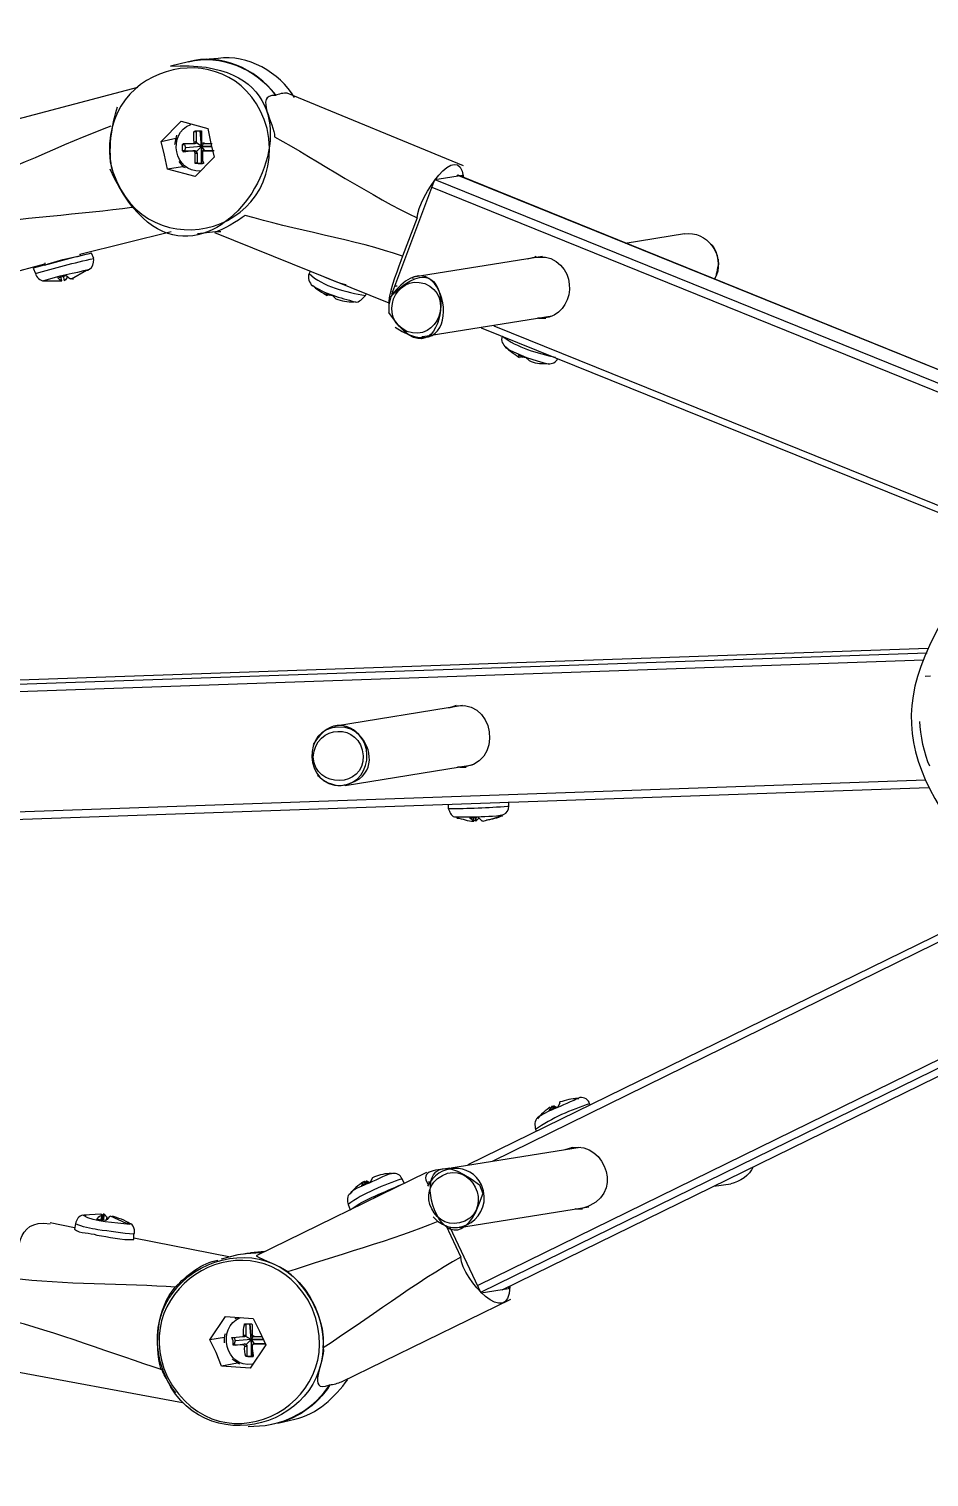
# Model space of a CAD drawing. Header units: millimetres. Extents: x 980 to 1117, y 626 to 781.
# Drawn here: x 1019.87 to 1024.66, y 763.85 to 771.55 of the extents above; entities that cross this region are included whole.
import ezdxf

# ---------------------------------------------------------------- set-up
doc = ezdxf.new("R2010")
doc.units = ezdxf.units.MM
doc.layers.add('Layer 1', color=7, linetype='Continuous')

# ---------------------------------------------------------------- blocks, each defined once
blk = doc.blocks.new('Antena TDT')
at = {"layer": 'Layer 1'}
for points in [[(2068.213, 944.895), (2068.735, 942.287), (2065.083, 941.519), (2064.513, 944.12), (2064.208, 946.509), (2067.558, 947.24), (2068.213, 944.895)], [(2066.463, 944.545), (2066.463, 944.545), (2066.463, 944.545), (2066.463, 944.545), (2066.485, 944.541), (2066.492, 944.548), (2066.488, 944.57)], [(2063.613, 941.37), (2063.613, 941.37), (2063.613, 941.37), (2063.613, 941.37), (2063.613, 941.37), (2063.638, 941.37), (2063.638, 941.37)], [(2069.888, 929.395), (2069.015, 929.358), (2068.952, 930.778), (2069.838, 930.77), (2070.704, 930.803), (2070.726, 929.459), (2069.888, 929.395)], [(2074.813, 921.82), (2074.813, 921.82), (2074.813, 921.82), (2074.813, 921.82), (2074.813, 921.82), (2074.838, 921.82), (2074.838, 921.82)], [(2065.738, 915.47), (2064.754, 917.659), (2067.785, 919.35), (2069.063, 917.27), (2070.279, 914.943), (2066.986, 913.11), (2065.738, 915.47)], [(2069.388, 916.595), (2069.74, 914.261), (2066.459, 913.373), (2065.638, 915.62), (2064.801, 917.958), (2068.132, 919.419), (2069.213, 917.145)], [(2067.713, 916.72), (2067.713, 916.72), (2067.713, 916.72), (2067.713, 916.72), (2067.735, 916.723), (2067.742, 916.717), (2067.738, 916.695)], [(2067.263, 916.395), (2067.263, 916.395), (2067.263, 916.395), (2067.263, 916.395), (2067.263, 916.395), (2067.288, 916.395), (2067.288, 916.395)], [(2067.588, 916.22), (2067.588, 916.22), (2067.588, 916.22), (2067.588, 916.22), (2067.61, 916.223), (2067.617, 916.217), (2067.613, 916.195)]]:
    blk.add_open_spline(points, degree=3, knots=[0, 0, 0, 0, 1, 1, 1, 2, 2, 2, 2], dxfattribs=at)
for points in [[(2065.938, 946.37), (2070.995, 946.666), (2066.622, 939.188), (2064.513, 943.945)], [(2068.413, 945.695), (2067.942, 946.301), (2067.127, 946.682), (2066.363, 946.47)], [(2066.363, 946.47), (2067.109, 946.673), (2067.978, 946.292), (2068.413, 945.67)], [(2067.063, 946.545), (2067.063, 946.545), (2066.638, 946.52), (2066.638, 946.52)], [(2068.863, 945.62), (2068.514, 946.208), (2067.752, 946.649), (2067.063, 946.545)], [(2066.363, 946.47), (2066.363, 946.47), (2065.938, 946.37), (2065.938, 946.37)], [(2065.163, 945.87), (2065.163, 945.87), (2060.813, 944.745), (2060.813, 944.745)], [(2068.413, 945.67), (2067.897, 945.699), (2068.397, 944.988), (2068.388, 944.695)], [(2068.688, 945.72), (2068.61, 945.732), (2068.485, 945.701), (2068.413, 945.67)], [(2072.838, 943.995), (2072.838, 943.995), (2068.688, 945.72), (2068.688, 945.72)], [(2064.563, 943.92), (2064.453, 944.36), (2064.546, 944.995), (2064.688, 945.42)], [(2060.938, 943.545), (2062.044, 943.876), (2063.457, 944.575), (2064.538, 944.97)], [(2065.713, 944.595), (2065.713, 944.595), (2066.188, 945.07), (2066.188, 945.07)], [(2066.638, 943.895), (2066.027, 943.85), (2065.844, 944.786), (2066.413, 944.995)], [(2066.188, 945.07), (2066.188, 945.07), (2066.813, 944.895), (2066.813, 944.895)], [(2066.488, 944.82), (2066.488, 944.82), (2066.513, 944.845), (2066.513, 944.845)], [(2066.488, 944.57), (2066.488, 944.651), (2066.488, 944.738), (2066.488, 944.82)], [(2066.538, 944.82), (2066.538, 944.82), (2066.488, 944.82), (2066.488, 944.82)], [(2066.513, 944.845), (2066.513, 944.845), (2066.663, 944.845), (2066.663, 944.845)], [(2066.538, 944.82), (2066.538, 944.82), (2066.538, 944.595), (2066.538, 944.595)], [(2066.663, 944.47), (2066.663, 944.47), (2066.638, 944.845), (2066.638, 944.845)], [(2066.638, 944.845), (2066.638, 944.845), (2066.663, 944.47), (2066.663, 944.47)], [(2066.663, 944.845), (2066.663, 944.845), (2066.663, 944.82), (2066.663, 944.82)], [(2066.663, 944.82), (2066.663, 944.746), (2066.663, 944.668), (2066.663, 944.595)], [(2066.813, 944.895), (2066.813, 944.895), (2066.888, 944.545), (2066.888, 944.545)], [(2065.713, 944.595), (2065.713, 944.595), (2066.063, 944.67), (2066.063, 944.67)], [(2065.788, 944.27), (2065.788, 944.27), (2065.713, 944.595), (2065.713, 944.595)], [(2066.038, 944.52), (2066.032, 944.526), (2066.085, 944.732), (2066.088, 944.745)], [(2066.063, 944.67), (2066.063, 944.67), (2066.063, 944.67), (2066.063, 944.67)], [(2066.063, 944.645), (2066.063, 944.645), (2066.063, 944.67), (2066.063, 944.67)], [(2066.213, 944.52), (2066.213, 944.52), (2066.238, 944.545), (2066.238, 944.545)], [(2066.213, 944.445), (2066.213, 944.445), (2066.213, 944.52), (2066.213, 944.52)], [(2066.213, 944.52), (2066.213, 944.52), (2066.263, 944.52), (2066.263, 944.52)], [(2066.238, 944.545), (2066.238, 944.545), (2066.463, 944.545), (2066.463, 944.545)], [(2066.263, 944.52), (2066.263, 944.52), (2066.288, 944.445), (2066.288, 944.445)], [(2066.663, 944.47), (2066.663, 944.47), (2066.288, 944.445), (2066.288, 944.445)], [(2066.663, 944.47), (2066.663, 944.47), (2066.288, 944.445), (2066.288, 944.445)], [(2066.463, 944.545), (2066.463, 944.545), (2066.513, 944.545), (2066.513, 944.545)], [(2066.538, 944.595), (2066.538, 944.595), (2066.488, 944.57), (2066.488, 944.57)], [(2066.538, 944.57), (2066.542, 944.548), (2066.535, 944.541), (2066.513, 944.545)], [(2066.538, 944.595), (2066.538, 944.595), (2066.538, 944.57), (2066.538, 944.57)], [(2066.663, 944.47), (2066.663, 944.47), (2066.538, 944.57), (2066.538, 944.57)], [(2066.663, 944.47), (2066.663, 944.47), (2066.538, 944.345), (2066.538, 944.345)], [(2066.663, 944.595), (2066.665, 944.571), (2066.689, 944.546), (2066.713, 944.545)], [(2066.663, 944.47), (2066.663, 944.47), (2066.738, 944.57), (2066.738, 944.57)], [(2066.913, 944.47), (2066.913, 944.47), (2066.663, 944.47), (2066.663, 944.47)], [(2066.663, 944.47), (2066.663, 944.47), (2066.738, 944.37), (2066.738, 944.37)], [(2066.663, 944.47), (2066.663, 944.47), (2066.913, 944.47), (2066.913, 944.47)], [(2066.663, 944.07), (2066.663, 944.07), (2066.663, 944.47), (2066.663, 944.47)], [(2066.663, 944.47), (2066.663, 944.47), (2066.663, 944.07), (2066.663, 944.07)], [(2066.713, 944.545), (2066.713, 944.545), (2066.913, 944.545), (2066.913, 944.545)], [(2066.888, 944.545), (2066.888, 944.545), (2066.963, 944.22), (2066.963, 944.22)], [(2068.388, 944.695), (2069.388, 944.132), (2070.7, 943.264), (2071.738, 942.77)], [(2071.738, 942.77), (2071.774, 943.274), (2072.714, 944.632), (2072.838, 943.72)], [(2065.863, 943.945), (2065.863, 943.945), (2065.788, 944.27), (2065.788, 944.27)], [(2066.288, 943.97), (2066.243, 943.974), (2066.164, 944.088), (2066.138, 944.12)], [(2066.213, 944.37), (2066.213, 944.37), (2066.213, 944.445), (2066.213, 944.445)], [(2066.238, 944.345), (2066.242, 944.367), (2066.235, 944.373), (2066.213, 944.37)], [(2066.263, 944.37), (2066.263, 944.37), (2066.213, 944.37), (2066.213, 944.37)], [(2066.463, 944.37), (2066.463, 944.37), (2066.238, 944.345), (2066.238, 944.345)], [(2066.288, 944.37), (2066.288, 944.37), (2066.238, 944.345), (2066.238, 944.345)], [(2066.288, 944.445), (2066.288, 944.445), (2066.263, 944.37), (2066.263, 944.37)], [(2066.263, 944.37), (2066.263, 944.37), (2066.288, 944.37), (2066.288, 944.37)], [(2066.288, 944.445), (2066.288, 944.445), (2066.288, 944.445), (2066.288, 944.445)], [(2066.288, 944.37), (2066.288, 944.37), (2066.513, 944.37), (2066.513, 944.37)], [(2066.513, 944.32), (2066.512, 944.344), (2066.487, 944.368), (2066.463, 944.37)], [(2066.513, 944.37), (2066.513, 944.37), (2066.463, 944.37), (2066.463, 944.37)], [(2066.538, 944.345), (2066.542, 944.367), (2066.535, 944.373), (2066.513, 944.37)], [(2066.513, 944.07), (2066.513, 944.151), (2066.513, 944.238), (2066.513, 944.32)], [(2066.513, 944.32), (2066.513, 944.32), (2066.563, 944.32), (2066.563, 944.32)], [(2066.963, 944.22), (2066.963, 944.22), (2066.513, 943.77), (2066.513, 943.77)], [(2066.538, 944.345), (2066.538, 944.345), (2066.563, 944.32), (2066.563, 944.32)], [(2066.563, 944.32), (2066.563, 944.32), (2066.563, 944.095), (2066.563, 944.095)], [(2066.688, 944.32), (2066.7, 944.249), (2066.66, 944.147), (2066.713, 944.095)], [(2066.713, 944.37), (2066.676, 944.38), (2066.691, 944.343), (2066.688, 944.32)], [(2066.763, 944.37), (2066.763, 944.37), (2066.713, 944.37), (2066.713, 944.37)], [(2066.963, 944.37), (2066.963, 944.37), (2066.713, 944.37), (2066.713, 944.37)], [(2066.713, 944.37), (2066.713, 944.37), (2066.763, 944.37), (2066.763, 944.37)], [(2066.763, 944.37), (2066.763, 944.37), (2066.938, 944.37), (2066.938, 944.37)], [(2066.213, 943.995), (2066.213, 943.995), (2065.863, 943.945), (2065.863, 943.945)], [(2066.513, 943.77), (2066.513, 943.77), (2065.863, 943.945), (2065.863, 943.945)], [(2066.213, 943.995), (2066.213, 943.995), (2066.213, 944.02), (2066.213, 944.02)], [(2066.238, 943.995), (2066.238, 943.995), (2066.213, 943.995), (2066.213, 943.995)], [(2066.563, 944.095), (2066.563, 944.095), (2066.513, 944.07), (2066.513, 944.07)], [(2066.538, 944.07), (2066.538, 944.07), (2066.513, 944.07), (2066.513, 944.07)], [(2066.688, 944.07), (2066.688, 944.07), (2066.538, 944.07), (2066.538, 944.07)], [(2066.588, 944.07), (2066.588, 944.07), (2066.538, 944.07), (2066.538, 944.07)], [(2066.563, 944.095), (2066.563, 944.095), (2066.588, 944.07), (2066.588, 944.07)], [(2066.588, 944.07), (2066.588, 944.07), (2066.663, 944.07), (2066.663, 944.07)], [(2066.663, 944.07), (2066.663, 944.07), (2066.663, 944.07), (2066.663, 944.07)], [(2066.663, 944.07), (2066.663, 944.07), (2066.688, 944.07), (2066.688, 944.07)], [(2066.713, 944.095), (2066.717, 944.073), (2066.71, 944.066), (2066.688, 944.07)], [(2066.688, 944.07), (2066.688, 944.07), (2066.688, 944.07), (2066.688, 944.07)], [(2071.138, 940.97), (2071.138, 940.97), (2072.163, 943.67), (2072.163, 943.67)], [(2072.088, 943.495), (2072.088, 943.495), (2086.663, 937.52), (2086.663, 937.52)], [(2072.163, 943.67), (2072.163, 943.67), (2072.813, 943.77), (2072.813, 943.77)], [(2072.163, 943.67), (2072.163, 943.67), (2086.763, 937.695), (2086.763, 937.695)], [(2086.863, 937.97), (2086.863, 937.97), (2072.688, 943.77), (2072.688, 943.77)], [(2086.863, 937.97), (2086.863, 937.97), (2072.713, 943.77), (2072.713, 943.77)], [(2072.813, 943.77), (2072.813, 943.77), (2072.788, 943.72), (2072.788, 943.72)], [(2065.013, 943.045), (2063.873, 942.881), (2062.297, 942.813), (2061.163, 942.595)], [(2067.688, 942.845), (2067.512, 942.719), (2067.16, 942.502), (2066.963, 942.445)], [(2071.388, 941.87), (2070.313, 942.251), (2068.776, 942.51), (2067.688, 942.845)], [(2071.738, 942.77), (2071.738, 942.77), (2071.388, 941.87), (2071.388, 941.87)], [(2063.788, 941.945), (2063.788, 941.945), (2065.938, 942.47), (2065.938, 942.47)], [(2066.563, 942.42), (2066.563, 942.42), (2066.988, 942.47), (2066.988, 942.47)], [(2066.963, 942.445), (2066.963, 942.445), (2071.063, 940.77), (2071.063, 940.77)], [(2066.988, 942.47), (2066.988, 942.47), (2067.113, 942.47), (2067.113, 942.47)], [(2071.113, 940.92), (2072.895, 942.729), (2072.464, 938.365), (2071.063, 940.545)], [(2071.213, 940.195), (2073.037, 938.992), (2072.415, 942.67), (2071.113, 940.92)], [(2078.038, 942.37), (2078.563, 942.438), (2078.974, 941.881), (2078.788, 941.395)], [(2078.038, 942.37), (2078.038, 942.37), (2076.638, 942.145), (2076.638, 942.145)], [(2078.838, 941.67), (2078.823, 941.809), (2078.783, 942.03), (2078.663, 942.12)], [(2064.063, 941.97), (2063.614, 941.865), (2063.134, 941.741), (2062.688, 941.62)], [(2062.738, 941.495), (2063.181, 941.631), (2063.664, 941.745), (2064.113, 941.845)], [(2062.963, 941.695), (2063.231, 941.791), (2063.536, 941.86), (2063.813, 941.92)], [(2062.963, 941.745), (2062.963, 941.745), (2062.963, 941.695), (2062.963, 941.695)], [(2063.263, 941.77), (2063.263, 941.77), (2063.263, 941.795), (2063.263, 941.795)], [(2063.263, 941.77), (2063.263, 941.77), (2063.263, 941.795), (2063.263, 941.795)], [(2063.263, 941.77), (2063.263, 941.77), (2063.263, 941.795), (2063.263, 941.795)], [(2063.288, 941.795), (2063.288, 941.795), (2063.288, 941.795), (2063.288, 941.795)], [(2063.313, 941.795), (2063.313, 941.795), (2063.313, 941.795), (2063.313, 941.795)], [(2063.313, 941.795), (2063.313, 941.795), (2063.313, 941.795), (2063.313, 941.795)], [(2063.513, 941.845), (2063.513, 941.845), (2063.513, 941.845), (2063.513, 941.845)], [(2063.513, 941.845), (2063.513, 941.845), (2063.513, 941.845), (2063.513, 941.845)], [(2063.813, 941.92), (2063.813, 941.92), (2063.788, 941.945), (2063.788, 941.945)], [(2064.013, 941.595), (2064.092, 941.619), (2064.109, 941.747), (2064.113, 941.82)], [(2064.113, 941.845), (2064.113, 941.845), (2064.063, 941.97), (2064.063, 941.97)], [(2071.388, 941.87), (2071.296, 941.602), (2071.092, 941.096), (2071.063, 940.82)], [(2074.688, 941.845), (2074.688, 941.845), (2071.638, 941.37), (2071.638, 941.37)], [(2074.338, 941.795), (2074.499, 941.836), (2074.73, 941.86), (2074.888, 941.795)], [(2074.538, 941.845), (2074.508, 941.82), (2074.401, 941.802), (2074.363, 941.795)], [(2074.888, 941.795), (2075.614, 941.474), (2075.375, 940.309), (2074.563, 940.395)], [(2078.838, 941.67), (2078.838, 941.67), (2078.838, 941.77), (2078.838, 941.77)], [(2062.088, 941.495), (2062.088, 941.495), (2062.963, 941.72), (2062.963, 941.72)], [(2062.688, 941.62), (2062.688, 941.62), (2062.738, 941.495), (2062.738, 941.495)], [(2062.738, 941.495), (2062.744, 941.41), (2062.859, 941.327), (2062.938, 941.32)], [(2062.913, 941.32), (2063.265, 941.446), (2063.657, 941.495), (2064.013, 941.595)], [(2063.263, 941.395), (2063.263, 941.395), (2063.463, 941.445), (2063.463, 941.445)], [(2063.363, 941.32), (2063.322, 941.335), (2063.296, 941.348), (2063.263, 941.395)], [(2063.363, 941.32), (2063.363, 941.32), (2063.338, 941.42), (2063.338, 941.42)], [(2063.363, 941.32), (2063.363, 941.32), (2063.338, 941.42), (2063.338, 941.42)], [(2063.388, 941.445), (2063.388, 941.445), (2063.413, 941.32), (2063.413, 941.32)], [(2063.388, 941.445), (2063.388, 941.445), (2063.413, 941.32), (2063.413, 941.32)], [(2063.488, 941.42), (2063.473, 941.378), (2063.46, 941.352), (2063.413, 941.32)], [(2063.463, 941.445), (2063.5, 941.411), (2063.531, 941.376), (2063.563, 941.37)], [(2063.588, 941.37), (2063.588, 941.37), (2063.938, 941.57), (2063.938, 941.57)], [(2063.938, 941.57), (2063.951, 941.57), (2063.976, 941.57), (2063.988, 941.57)], [(2064.013, 941.595), (2064.013, 941.595), (2064.013, 941.595), (2064.013, 941.595)], [(2069.188, 941.47), (2069.141, 941.354), (2069.195, 941.261), (2069.263, 941.17)], [(2069.213, 941.52), (2069.213, 941.52), (2069.188, 941.47), (2069.188, 941.47)], [(2069.188, 941.47), (2069.504, 941.161), (2070.071, 941.021), (2070.513, 940.945)], [(2070.063, 941.195), (2069.874, 941.243), (2069.639, 941.333), (2069.463, 941.42)], [(2071.488, 940.095), (2070.805, 940.401), (2071.197, 941.454), (2071.913, 941.22)], [(2078.788, 941.395), (2078.788, 941.395), (2078.738, 941.295), (2078.738, 941.295)], [(2078.788, 941.42), (2078.796, 941.456), (2078.848, 941.635), (2078.838, 941.67)], [(2078.788, 941.395), (2078.788, 941.395), (2078.788, 941.42), (2078.788, 941.42)], [(2078.813, 941.47), (2078.805, 941.518), (2078.84, 941.621), (2078.838, 941.67)], [(2062.938, 941.32), (2062.938, 941.32), (2062.963, 941.32), (2062.963, 941.32)], [(2062.938, 941.32), (2062.938, 941.32), (2063.363, 941.32), (2063.363, 941.32)], [(2062.988, 941.32), (2062.976, 941.32), (2062.951, 941.32), (2062.938, 941.32)], [(2063.363, 941.32), (2063.363, 941.32), (2063.363, 941.32), (2063.363, 941.32)], [(2063.363, 941.32), (2063.363, 941.32), (2063.363, 941.32), (2063.363, 941.32)], [(2063.413, 941.32), (2063.413, 941.32), (2063.413, 941.32), (2063.413, 941.32)], [(2063.588, 941.37), (2063.588, 941.37), (2063.563, 941.37), (2063.563, 941.37)], [(2069.263, 941.195), (2069.337, 941.103), (2069.52, 941.013), (2069.613, 940.945)], [(2069.263, 941.195), (2069.263, 941.195), (2069.263, 941.195), (2069.263, 941.195)], [(2069.263, 941.195), (2069.535, 940.984), (2069.934, 940.898), (2070.263, 940.795)], [(2071.138, 941.045), (2071.138, 941.045), (2071.163, 941.02), (2071.163, 941.02)], [(2071.213, 941.17), (2071.213, 941.17), (2071.263, 941.17), (2071.263, 941.17)], [(2071.913, 941.22), (2072.623, 940.934), (2072.213, 939.812), (2071.488, 940.095)], [(2071.638, 941.345), (2071.638, 941.345), (2071.613, 941.345), (2071.613, 941.345)], [(2069.563, 941.02), (2069.601, 940.985), (2069.688, 940.951), (2069.738, 940.945)], [(2069.613, 940.97), (2069.613, 940.97), (2069.563, 941.02), (2069.563, 941.02)], [(2069.613, 940.945), (2069.613, 940.945), (2069.638, 940.995), (2069.638, 940.995)], [(2069.638, 940.995), (2069.638, 940.995), (2069.613, 940.945), (2069.613, 940.945)], [(2069.663, 940.945), (2069.663, 940.945), (2069.613, 940.97), (2069.613, 940.97)], [(2069.613, 940.945), (2069.613, 940.945), (2069.613, 940.945), (2069.613, 940.945)], [(2069.663, 940.97), (2069.663, 940.97), (2069.663, 940.945), (2069.663, 940.945)], [(2069.663, 940.945), (2069.663, 940.945), (2069.663, 940.97), (2069.663, 940.97)], [(2069.663, 940.945), (2069.663, 940.945), (2069.663, 940.945), (2069.663, 940.945)], [(2069.738, 940.945), (2069.738, 940.945), (2069.813, 940.87), (2069.813, 940.87)], [(2069.813, 940.87), (2069.946, 940.82), (2070.095, 940.797), (2070.238, 940.795)], [(2069.813, 940.87), (2069.813, 940.87), (2069.813, 940.87), (2069.813, 940.87)], [(2070.263, 940.795), (2070.369, 940.774), (2070.446, 940.88), (2070.513, 940.945)], [(2070.263, 940.795), (2070.263, 940.795), (2070.263, 940.795), (2070.263, 940.795)], [(2070.263, 940.795), (2070.263, 940.795), (2070.288, 940.795), (2070.288, 940.795)], [(2070.513, 940.945), (2070.513, 940.945), (2070.538, 940.995), (2070.538, 940.995)], [(2071.088, 940.87), (2071.083, 940.852), (2071.058, 940.788), (2071.063, 940.77)], [(2071.113, 940.92), (2071.113, 940.92), (2071.063, 940.72), (2071.063, 940.72)], [(2071.063, 940.77), (2071.063, 940.715), (2071.063, 940.6), (2071.063, 940.545)], [(2071.138, 940.97), (2071.138, 940.97), (2071.138, 940.97), (2071.138, 940.97)], [(2071.863, 939.97), (2071.863, 939.97), (2074.913, 940.445), (2074.913, 940.445)], [(2074.588, 940.395), (2074.623, 940.395), (2074.73, 940.395), (2074.763, 940.395)], [(2073.238, 940.17), (2073.238, 940.17), (2084.988, 935.37), (2084.988, 935.37)], [(2073.538, 940.22), (2073.538, 940.22), (2085.088, 935.495), (2085.088, 935.495)], [(2071.838, 939.97), (2071.838, 939.97), (2071.863, 939.97), (2071.863, 939.97)], [(2073.738, 939.97), (2073.68, 939.861), (2073.759, 939.78), (2073.813, 939.695)], [(2073.738, 939.97), (2074.062, 939.707), (2074.577, 939.56), (2074.988, 939.47)], [(2073.813, 939.72), (2073.887, 939.634), (2074.045, 939.533), (2074.138, 939.47)], [(2073.813, 939.72), (2073.813, 939.72), (2073.813, 939.695), (2073.813, 939.695)], [(2073.813, 939.695), (2074.117, 939.53), (2074.475, 939.389), (2074.813, 939.32)], [(2074.113, 939.545), (2074.151, 939.51), (2074.238, 939.476), (2074.288, 939.47)], [(2074.138, 939.47), (2074.138, 939.47), (2074.113, 939.545), (2074.113, 939.545)], [(2074.163, 939.47), (2074.163, 939.47), (2074.188, 939.495), (2074.188, 939.495)], [(2074.213, 939.47), (2074.213, 939.47), (2074.163, 939.495), (2074.163, 939.495)], [(2074.188, 939.495), (2074.188, 939.495), (2074.163, 939.47), (2074.163, 939.47)], [(2074.163, 939.47), (2074.163, 939.47), (2074.163, 939.47), (2074.163, 939.47)], [(2074.213, 939.495), (2074.213, 939.495), (2074.213, 939.47), (2074.213, 939.47)], [(2074.213, 939.47), (2074.213, 939.47), (2074.213, 939.495), (2074.213, 939.495)], [(2074.213, 939.47), (2074.213, 939.47), (2074.213, 939.47), (2074.213, 939.47)], [(2074.288, 939.47), (2074.288, 939.47), (2074.363, 939.395), (2074.363, 939.395)], [(2074.363, 939.395), (2074.484, 939.328), (2074.627, 939.321), (2074.763, 939.32)], [(2074.363, 939.395), (2074.363, 939.395), (2074.363, 939.395), (2074.363, 939.395)], [(2074.813, 939.32), (2074.905, 939.307), (2075.009, 939.352), (2075.038, 939.445)], [(2074.813, 939.32), (2074.813, 939.32), (2074.813, 939.32), (2074.813, 939.32)], [(2074.813, 939.32), (2074.813, 939.32), (2074.838, 939.32), (2074.838, 939.32)], [(2085.013, 934.62), (2082.47, 931.224), (2082.941, 929.834), (2085.563, 926.745)], [(2083.738, 932.57), (2083.738, 932.57), (2031.438, 930.97), (2031.438, 930.97)], [(2083.738, 932.57), (2083.738, 932.57), (2031.438, 930.97), (2031.438, 930.97)], [(2030.788, 930.87), (2030.788, 930.87), (2083.713, 932.47), (2083.713, 932.47)], [(2083.638, 932.295), (2083.638, 932.295), (2030.838, 930.67), (2030.838, 930.67)], [(2083.663, 931.92), (2083.663, 931.92), (2083.788, 931.92), (2083.788, 931.92)], [(2069.888, 929.395), (2071.382, 929.618), (2070.031, 931.705), (2069.238, 930.37)], [(2072.438, 931.22), (2073.535, 931.602), (2073.804, 929.776), (2072.638, 929.82)], [(2072.763, 931.27), (2072.763, 931.27), (2069.763, 930.795), (2069.763, 930.795)], [(2072.613, 931.27), (2072.613, 931.27), (2072.463, 931.22), (2072.463, 931.22)], [(2069.238, 930.07), (2069.282, 930.855), (2070.358, 930.889), (2070.413, 930.095)], [(2083.763, 929.795), (2083.643, 930.046), (2083.536, 930.566), (2083.538, 930.845)], [(2069.763, 930.77), (2069.763, 930.77), (2069.738, 930.77), (2069.738, 930.77)], [(2070.413, 930.095), (2070.45, 929.327), (2069.265, 929.319), (2069.238, 930.07)], [(2069.988, 929.395), (2069.988, 929.395), (2072.988, 929.87), (2072.988, 929.87)], [(2072.688, 929.82), (2072.703, 929.82), (2072.821, 929.82), (2072.838, 929.82)], [(2030.938, 927.845), (2030.938, 927.845), (2083.663, 929.47), (2083.663, 929.47)], [(2069.338, 929.645), (2069.469, 929.501), (2069.692, 929.392), (2069.888, 929.395)], [(2030.913, 927.67), (2030.913, 927.67), (2083.738, 929.295), (2083.738, 929.295)], [(2069.963, 929.395), (2069.963, 929.395), (2069.988, 929.42), (2069.988, 929.42)], [(2072.413, 928.945), (2072.413, 928.945), (2072.413, 928.845), (2072.413, 928.845)], [(2072.413, 928.845), (2072.874, 928.84), (2073.357, 928.859), (2073.813, 928.895)], [(2072.413, 928.845), (2072.449, 928.77), (2072.472, 928.67), (2072.563, 928.645)], [(2073.713, 928.695), (2073.794, 928.721), (2073.849, 928.811), (2073.838, 928.895)], [(2073.813, 928.895), (2073.813, 928.895), (2073.838, 928.895), (2073.838, 928.895)], [(2073.838, 928.895), (2073.838, 928.895), (2073.838, 928.995), (2073.838, 928.995)], [(2072.563, 928.645), (2072.697, 928.645), (2072.879, 928.645), (2073.013, 928.645)], [(2072.638, 928.645), (2072.638, 928.645), (2072.613, 928.62), (2072.613, 928.62)], [(2072.613, 928.62), (2072.748, 928.612), (2072.874, 928.534), (2073.013, 928.545)], [(2072.913, 928.62), (2072.965, 928.614), (2073.064, 928.627), (2073.113, 928.645)], [(2073.013, 928.545), (2073.013, 928.545), (2072.913, 928.62), (2072.913, 928.62)], [(2073.013, 928.645), (2073.231, 928.658), (2073.506, 928.647), (2073.713, 928.695)], [(2073.013, 928.545), (2073.013, 928.545), (2073.013, 928.62), (2073.013, 928.62)], [(2073.013, 928.545), (2073.013, 928.545), (2073.013, 928.62), (2073.013, 928.62)], [(2073.063, 928.545), (2073.063, 928.545), (2073.013, 928.57), (2073.013, 928.57)], [(2073.013, 928.545), (2073.013, 928.545), (2073.013, 928.545), (2073.013, 928.545)], [(2073.013, 928.545), (2073.013, 928.545), (2073.013, 928.545), (2073.013, 928.545)], [(2073.138, 928.62), (2073.138, 928.62), (2073.063, 928.545), (2073.063, 928.545)], [(2073.063, 928.545), (2073.063, 928.545), (2073.063, 928.62), (2073.063, 928.62)], [(2073.063, 928.62), (2073.063, 928.62), (2073.063, 928.545), (2073.063, 928.545)], [(2073.063, 928.545), (2073.063, 928.545), (2073.063, 928.545), (2073.063, 928.545)], [(2073.113, 928.645), (2073.113, 928.645), (2073.213, 928.545), (2073.213, 928.545)], [(2073.238, 928.545), (2073.238, 928.545), (2073.213, 928.545), (2073.213, 928.545)], [(2073.238, 928.545), (2073.369, 928.588), (2073.515, 928.597), (2073.638, 928.67)], [(2073.688, 928.67), (2073.572, 928.612), (2073.441, 928.578), (2073.313, 928.57)], [(2073.638, 928.67), (2073.638, 928.67), (2073.688, 928.67), (2073.688, 928.67)], [(2073.663, 928.67), (2073.663, 928.67), (2073.688, 928.67), (2073.688, 928.67)], [(2085.288, 926.47), (2085.288, 926.47), (2072.838, 920.445), (2072.838, 920.445)], [(2085.238, 926.27), (2085.238, 926.27), (2073.413, 920.52), (2073.413, 920.52)], [(2087.138, 924.42), (2087.138, 924.42), (2073.063, 917.595), (2073.063, 917.595)], [(2087.238, 924.27), (2087.238, 924.27), (2073.138, 917.445), (2073.138, 917.445)], [(2073.638, 917.495), (2073.638, 917.495), (2087.313, 924.12), (2087.313, 924.12)], [(2073.638, 917.495), (2073.638, 917.495), (2087.313, 924.12), (2087.313, 924.12)], [(2075.488, 922.02), (2075.303, 921.93), (2075.058, 921.831), (2074.863, 921.745)], [(2075.438, 921.995), (2075.29, 922.008), (2075.153, 921.944), (2075.013, 921.92)], [(2075.338, 921.995), (2075.374, 921.995), (2075.428, 921.995), (2075.463, 921.995)], [(2075.463, 921.995), (2075.463, 921.995), (2075.438, 921.995), (2075.438, 921.995)], [(2075.713, 921.87), (2075.702, 921.97), (2075.58, 922.025), (2075.488, 922.02)], [(2073.188, 919.77), (2072.33, 917.072), (2070.936, 921.675), (2073.113, 919.97)], [(2075.713, 921.87), (2075.288, 921.736), (2074.807, 921.533), (2074.438, 921.27)], [(2074.788, 921.795), (2074.713, 921.743), (2074.525, 921.607), (2074.488, 921.52)], [(2074.863, 921.745), (2074.747, 921.701), (2074.587, 921.618), (2074.488, 921.545)], [(2074.763, 921.72), (2074.763, 921.72), (2074.838, 921.82), (2074.838, 921.82)], [(2074.963, 921.795), (2074.909, 921.787), (2074.81, 921.748), (2074.763, 921.72)], [(2074.863, 921.745), (2074.863, 921.745), (2074.838, 921.82), (2074.838, 921.82)], [(2074.838, 921.82), (2074.838, 921.82), (2074.838, 921.82), (2074.838, 921.82)], [(2074.838, 921.795), (2074.838, 921.795), (2074.863, 921.82), (2074.863, 921.82)], [(2074.838, 921.82), (2074.838, 921.82), (2074.863, 921.745), (2074.863, 921.745)], [(2074.888, 921.82), (2074.888, 921.82), (2074.863, 921.82), (2074.863, 921.82)], [(2074.888, 921.77), (2074.888, 921.77), (2074.863, 921.82), (2074.863, 921.82)], [(2074.888, 921.82), (2074.888, 921.82), (2074.938, 921.795), (2074.938, 921.795)], [(2074.888, 921.77), (2074.888, 921.77), (2074.888, 921.82), (2074.888, 921.82)], [(2075.013, 921.895), (2075.013, 921.895), (2074.963, 921.795), (2074.963, 921.795)], [(2075.013, 921.895), (2075.013, 921.895), (2075.013, 921.92), (2075.013, 921.92)], [(2075.738, 921.845), (2075.738, 921.845), (2075.713, 921.87), (2075.713, 921.87)], [(2074.488, 921.545), (2074.408, 921.482), (2074.418, 921.359), (2074.438, 921.27)], [(2074.438, 921.27), (2074.438, 921.27), (2074.463, 921.22), (2074.463, 921.22)], [(2075.138, 920.795), (2075.978, 921.128), (2076.547, 919.855), (2075.713, 919.47)], [(2075.488, 920.845), (2075.488, 920.845), (2072.438, 920.37), (2072.438, 920.37)], [(2075.313, 920.845), (2075.276, 920.832), (2075.201, 920.807), (2075.163, 920.795)], [(2071.863, 920.27), (2071.863, 920.27), (2067.838, 918.32), (2067.838, 918.32)], [(2071.063, 920.245), (2070.857, 920.214), (2070.637, 920.061), (2070.438, 919.995)], [(2070.988, 920.245), (2070.851, 920.243), (2070.712, 920.205), (2070.588, 920.145)], [(2070.888, 920.245), (2070.933, 920.245), (2070.994, 920.245), (2071.038, 920.245)], [(2071.038, 920.245), (2071.038, 920.245), (2070.988, 920.245), (2070.988, 920.245)], [(2071.288, 920.12), (2071.244, 920.214), (2071.168, 920.266), (2071.063, 920.245)], [(2072.413, 920.37), (2072.171, 920.322), (2071.651, 920.344), (2071.913, 919.97)], [(2073.163, 919.97), (2072.902, 920.509), (2072.138, 920.475), (2071.888, 919.945)], [(2072.238, 920.195), (2072.91, 920.557), (2073.453, 919.445), (2072.763, 919.12)], [(2072.438, 920.345), (2072.438, 920.345), (2072.413, 920.345), (2072.413, 920.345)], [(2079.563, 920.37), (2079.482, 920.167), (2079.241, 920.023), (2079.038, 919.97)], [(2071.288, 920.12), (2070.87, 919.983), (2070.362, 919.782), (2070.013, 919.52)], [(2070.363, 920.045), (2070.288, 919.993), (2070.1, 919.857), (2070.063, 919.77)], [(2070.063, 919.395), (2070.417, 919.665), (2070.887, 919.806), (2071.288, 919.995)], [(2070.438, 919.995), (2070.332, 919.941), (2070.113, 919.876), (2070.063, 919.77)], [(2070.338, 919.97), (2070.338, 919.97), (2070.388, 920.07), (2070.388, 920.07)], [(2070.538, 920.045), (2070.484, 920.037), (2070.385, 919.998), (2070.338, 919.97)], [(2070.438, 919.995), (2070.438, 919.995), (2070.388, 920.07), (2070.388, 920.07)], [(2070.388, 920.07), (2070.388, 920.07), (2070.388, 920.07), (2070.388, 920.07)], [(2070.388, 920.07), (2070.388, 920.07), (2070.388, 920.07), (2070.388, 920.07)], [(2070.388, 920.07), (2070.388, 920.07), (2070.438, 919.995), (2070.438, 919.995)], [(2070.413, 920.045), (2070.413, 920.045), (2070.438, 920.07), (2070.438, 920.07)], [(2070.463, 920.07), (2070.463, 920.07), (2070.438, 920.07), (2070.438, 920.07)], [(2070.463, 920.02), (2070.463, 920.02), (2070.438, 920.07), (2070.438, 920.07)], [(2070.463, 920.07), (2070.463, 920.07), (2070.513, 920.045), (2070.513, 920.045)], [(2070.463, 920.02), (2070.463, 920.02), (2070.463, 920.07), (2070.463, 920.07)], [(2070.588, 920.145), (2070.588, 920.145), (2070.538, 920.045), (2070.538, 920.045)], [(2070.588, 920.145), (2070.588, 920.145), (2070.588, 920.145), (2070.588, 920.145)], [(2071.338, 920.02), (2071.338, 920.02), (2071.288, 920.12), (2071.288, 920.12)], [(2072.763, 919.12), (2072.069, 918.803), (2071.553, 919.854), (2072.238, 920.195)], [(2071.913, 920.045), (2071.913, 920.045), (2071.963, 920.045), (2071.963, 920.045)], [(2071.938, 920.02), (2071.938, 920.02), (2071.913, 920.045), (2071.913, 920.045)], [(2072.013, 919.22), (2072.565, 918.602), (2073.471, 919.219), (2073.163, 919.97)], [(2073.113, 919.97), (2073.113, 919.97), (2073.188, 919.77), (2073.188, 919.77)], [(2078.638, 919.92), (2078.638, 919.92), (2079.038, 919.97), (2079.038, 919.97)], [(2070.063, 919.77), (2069.98, 919.741), (2069.988, 919.594), (2070.013, 919.52)], [(2070.613, 919.695), (2070.738, 919.772), (2070.908, 919.808), (2071.038, 919.87)], [(2062.113, 917.82), (2062.281, 918.412), (2062.126, 919.221), (2062.988, 919.095)], [(2063.763, 919.295), (2063.663, 919.282), (2063.609, 919.185), (2063.588, 919.095)], [(2063.763, 919.295), (2063.763, 919.295), (2063.763, 919.295), (2063.763, 919.295)], [(2064.863, 919.07), (2064.52, 919.126), (2064.04, 919.116), (2063.763, 919.295)], [(2064.188, 919.32), (2064.188, 919.32), (2063.788, 919.295), (2063.788, 919.295)], [(2063.788, 919.295), (2063.801, 919.295), (2063.826, 919.295), (2063.838, 919.295)], [(2064.088, 919.195), (2064.123, 919.231), (2064.153, 919.287), (2064.213, 919.295)], [(2064.188, 919.32), (2064.21, 919.323), (2064.217, 919.317), (2064.213, 919.295)], [(2064.188, 919.17), (2064.188, 919.17), (2064.213, 919.295), (2064.213, 919.295)], [(2064.188, 919.17), (2064.188, 919.17), (2064.213, 919.295), (2064.213, 919.295)], [(2064.213, 919.17), (2064.213, 919.17), (2064.238, 919.32), (2064.238, 919.32)], [(2064.263, 919.32), (2064.263, 919.32), (2064.238, 919.32), (2064.238, 919.32)], [(2064.263, 919.32), (2064.263, 919.32), (2064.238, 919.17), (2064.238, 919.17)], [(2064.263, 919.32), (2064.301, 919.301), (2064.305, 919.24), (2064.338, 919.245)], [(2064.413, 919.27), (2064.354, 919.267), (2064.362, 919.177), (2064.288, 919.17)], [(2064.313, 919.17), (2064.313, 919.17), (2064.338, 919.245), (2064.338, 919.245)], [(2064.413, 919.27), (2064.413, 919.27), (2064.413, 919.27), (2064.413, 919.27)], [(2064.788, 919.095), (2064.788, 919.095), (2064.413, 919.27), (2064.413, 919.27)], [(2064.463, 919.27), (2064.463, 919.27), (2064.463, 919.27), (2064.463, 919.27)], [(2064.863, 919.095), (2064.779, 919.162), (2064.564, 919.234), (2064.463, 919.27)], [(2064.463, 919.27), (2064.463, 919.27), (2064.463, 919.27), (2064.463, 919.27)], [(2064.463, 919.27), (2064.463, 919.27), (2064.463, 919.27), (2064.463, 919.27)], [(2070.013, 919.52), (2070.013, 919.52), (2070.063, 919.395), (2070.063, 919.395)], [(2072.638, 918.97), (2072.638, 918.97), (2075.688, 919.445), (2075.688, 919.445)], [(2075.713, 919.47), (2075.63, 919.43), (2075.456, 919.376), (2075.363, 919.395)], [(2075.388, 919.395), (2075.388, 919.395), (2075.538, 919.395), (2075.538, 919.395)], [(2063.563, 918.995), (2063.563, 918.995), (2062.988, 919.12), (2062.988, 919.12)], [(2063.588, 919.095), (2063.588, 919.095), (2063.563, 918.97), (2063.563, 918.97)], [(2063.563, 918.97), (2063.684, 918.851), (2063.937, 918.895), (2064.088, 918.82)], [(2064.113, 918.945), (2063.953, 918.993), (2063.735, 919.008), (2063.588, 919.095)], [(2063.813, 918.87), (2063.813, 918.87), (2063.813, 918.87), (2063.813, 918.87)], [(2064.288, 919.17), (2064.288, 919.17), (2064.088, 919.195), (2064.088, 919.195)], [(2064.963, 918.845), (2064.693, 918.857), (2064.385, 918.921), (2064.113, 918.945)], [(2064.838, 919.095), (2064.826, 919.095), (2064.801, 919.095), (2064.788, 919.095)], [(2064.963, 918.845), (2065.014, 918.896), (2064.945, 919.093), (2064.863, 919.095)], [(2064.863, 919.095), (2064.863, 919.095), (2064.863, 919.095), (2064.863, 919.095)], [(2064.863, 919.095), (2064.863, 919.095), (2064.863, 919.07), (2064.863, 919.07)], [(2068.588, 917.945), (2069.638, 918.305), (2071.113, 918.69), (2072.138, 919.12)], [(2072.313, 919.02), (2072.313, 919.02), (2072.663, 918.27), (2072.663, 918.27)], [(2073.138, 917.42), (2073.138, 917.42), (2072.413, 918.97), (2072.413, 918.97)], [(2072.638, 918.995), (2072.638, 918.995), (2072.638, 918.995), (2072.638, 918.995)], [(2064.088, 918.82), (2064.371, 918.795), (2064.676, 918.691), (2064.963, 918.72)], [(2064.663, 918.72), (2064.663, 918.72), (2064.663, 918.72), (2064.663, 918.72)], [(2064.963, 918.72), (2064.963, 918.72), (2064.963, 918.845), (2064.963, 918.845)], [(2067.238, 918.295), (2067.238, 918.295), (2064.963, 918.745), (2064.963, 918.745)], [(2065.938, 917.595), (2066.187, 917.851), (2066.573, 918.177), (2066.938, 918.22)], [(2067.413, 918.345), (2067.413, 918.345), (2067.013, 918.245), (2067.013, 918.245)], [(2067.988, 918.395), (2067.853, 918.408), (2067.549, 918.368), (2067.413, 918.345)], [(2067.563, 918.37), (2067.669, 918.386), (2067.882, 918.401), (2067.988, 918.395)], [(2068.038, 918.42), (2068.038, 918.42), (2067.713, 918.395), (2067.713, 918.395)], [(2067.838, 918.32), (2068.011, 918.218), (2068.401, 918.091), (2068.588, 917.945)], [(2072.663, 918.27), (2071.652, 917.711), (2070.385, 916.765), (2069.413, 916.145)], [(2073.813, 917.57), (2073.794, 916.567), (2072.701, 917.722), (2072.663, 918.27)], [(2069.413, 916.145), (2069.461, 916.82), (2069.097, 917.538), (2068.563, 917.945)], [(2062.113, 917.82), (2063.244, 917.665), (2064.804, 917.687), (2065.938, 917.595)], [(2065.588, 915.645), (2065.432, 916.272), (2065.492, 917.091), (2065.938, 917.595)], [(2073.788, 917.52), (2073.788, 917.52), (2073.138, 917.42), (2073.138, 917.42)], [(2073.788, 917.57), (2073.788, 917.57), (2073.788, 917.52), (2073.788, 917.52)], [(2069.838, 915.345), (2069.838, 915.345), (2073.838, 917.27), (2073.838, 917.27)], [(2065.613, 915.645), (2064.518, 915.992), (2063.058, 916.576), (2061.938, 916.845)], [(2066.738, 916.345), (2066.738, 916.345), (2067.113, 916.895), (2067.113, 916.895)], [(2067.738, 915.77), (2067.117, 915.66), (2066.883, 916.632), (2067.463, 916.87)], [(2067.113, 916.895), (2067.113, 916.895), (2067.763, 916.845), (2067.763, 916.845)], [(2067.338, 916.845), (2067.338, 916.845), (2067.413, 916.87), (2067.413, 916.87)], [(2067.763, 916.845), (2067.763, 916.845), (2067.913, 916.545), (2067.913, 916.545)], [(2069.213, 917.145), (2069.268, 917.016), (2069.371, 916.732), (2069.388, 916.595)], [(2067.088, 916.27), (2067.086, 916.322), (2067.085, 916.448), (2067.113, 916.495)], [(2067.538, 916.445), (2067.538, 916.531), (2067.53, 916.622), (2067.563, 916.695)], [(2067.563, 916.72), (2067.563, 916.72), (2067.713, 916.72), (2067.713, 916.72)], [(2067.563, 916.695), (2067.563, 916.695), (2067.563, 916.72), (2067.563, 916.72)], [(2067.588, 916.695), (2067.588, 916.695), (2067.563, 916.695), (2067.563, 916.695)], [(2067.588, 916.695), (2067.588, 916.695), (2067.588, 916.445), (2067.588, 916.445)], [(2067.713, 916.345), (2067.713, 916.345), (2067.688, 916.72), (2067.688, 916.72)], [(2067.688, 916.72), (2067.688, 916.72), (2067.713, 916.345), (2067.713, 916.345)], [(2067.738, 916.695), (2067.738, 916.613), (2067.738, 916.526), (2067.738, 916.445)], [(2067.913, 916.545), (2067.913, 916.545), (2068.063, 916.22), (2068.063, 916.22)], [(2067.088, 916.395), (2067.088, 916.395), (2066.738, 916.345), (2066.738, 916.345)], [(2066.888, 916.045), (2066.888, 916.045), (2066.738, 916.345), (2066.738, 916.345)], [(2067.288, 916.32), (2067.288, 916.32), (2067.263, 916.395), (2067.263, 916.395)], [(2067.263, 916.395), (2067.263, 916.395), (2067.313, 916.395), (2067.313, 916.395)], [(2067.288, 916.395), (2067.288, 916.395), (2067.513, 916.42), (2067.513, 916.42)], [(2067.288, 916.245), (2067.288, 916.245), (2067.288, 916.32), (2067.288, 916.32)], [(2067.288, 916.22), (2067.288, 916.22), (2067.288, 916.245), (2067.288, 916.245)], [(2067.313, 916.245), (2067.313, 916.245), (2067.288, 916.245), (2067.288, 916.245)], [(2067.513, 916.22), (2067.513, 916.22), (2067.288, 916.22), (2067.288, 916.22)], [(2067.338, 916.22), (2067.338, 916.22), (2067.288, 916.22), (2067.288, 916.22)], [(2067.313, 916.395), (2067.313, 916.395), (2067.338, 916.32), (2067.338, 916.32)], [(2067.338, 916.32), (2067.338, 916.32), (2067.313, 916.245), (2067.313, 916.245)], [(2067.313, 916.245), (2067.313, 916.245), (2067.338, 916.22), (2067.338, 916.22)], [(2067.713, 916.345), (2067.713, 916.345), (2067.338, 916.32), (2067.338, 916.32)], [(2067.713, 916.345), (2067.713, 916.345), (2067.338, 916.32), (2067.338, 916.32)], [(2067.338, 916.32), (2067.338, 916.32), (2067.338, 916.32), (2067.338, 916.32)], [(2067.338, 916.22), (2067.338, 916.22), (2067.563, 916.245), (2067.563, 916.245)], [(2067.513, 916.42), (2067.535, 916.416), (2067.542, 916.423), (2067.538, 916.445)], [(2067.513, 916.42), (2067.513, 916.42), (2067.563, 916.42), (2067.563, 916.42)], [(2067.563, 916.245), (2067.563, 916.245), (2067.513, 916.22), (2067.513, 916.22)], [(2067.563, 916.195), (2067.553, 916.208), (2067.532, 916.226), (2067.513, 916.22)], [(2067.588, 916.445), (2067.588, 916.445), (2067.538, 916.445), (2067.538, 916.445)], [(2067.588, 915.945), (2067.563, 916.023), (2067.558, 916.109), (2067.563, 916.195)], [(2067.588, 916.42), (2067.588, 916.42), (2067.563, 916.42), (2067.563, 916.42)], [(2067.588, 916.22), (2067.592, 916.242), (2067.585, 916.248), (2067.563, 916.245)], [(2067.563, 916.195), (2067.563, 916.195), (2067.613, 916.195), (2067.613, 916.195)], [(2067.588, 916.445), (2067.588, 916.445), (2067.588, 916.42), (2067.588, 916.42)], [(2067.713, 916.345), (2067.713, 916.345), (2067.588, 916.42), (2067.588, 916.42)], [(2067.713, 916.345), (2067.713, 916.345), (2067.588, 916.22), (2067.588, 916.22)], [(2067.613, 916.195), (2067.613, 916.195), (2067.613, 915.97), (2067.613, 915.97)], [(2068.063, 916.22), (2068.063, 916.22), (2067.688, 915.67), (2067.688, 915.67)], [(2067.713, 916.345), (2067.713, 916.345), (2067.788, 916.445), (2067.788, 916.445)], [(2067.988, 916.345), (2067.988, 916.345), (2067.713, 916.345), (2067.713, 916.345)], [(2067.713, 916.345), (2067.713, 916.345), (2067.788, 916.245), (2067.788, 916.245)], [(2067.713, 916.345), (2067.713, 916.345), (2067.988, 916.345), (2067.988, 916.345)], [(2067.738, 915.945), (2067.738, 915.945), (2067.713, 916.345), (2067.713, 916.345)], [(2067.713, 916.345), (2067.713, 916.345), (2067.713, 915.945), (2067.713, 915.945)], [(2067.738, 916.195), (2067.727, 916.112), (2067.753, 916.043), (2067.763, 915.97)], [(2067.763, 916.245), (2067.75, 916.234), (2067.732, 916.214), (2067.738, 916.195)], [(2067.738, 916.445), (2067.735, 916.423), (2067.741, 916.416), (2067.763, 916.42)], [(2067.763, 916.42), (2067.763, 916.42), (2067.963, 916.42), (2067.963, 916.42)], [(2067.813, 916.245), (2067.813, 916.245), (2067.763, 916.245), (2067.763, 916.245)], [(2068.013, 916.245), (2068.013, 916.245), (2067.763, 916.245), (2067.763, 916.245)], [(2067.763, 916.245), (2067.763, 916.245), (2067.813, 916.245), (2067.813, 916.245)], [(2067.813, 916.245), (2067.813, 916.245), (2068.038, 916.245), (2068.038, 916.245)], [(2068.038, 916.27), (2068.042, 916.248), (2068.035, 916.241), (2068.013, 916.245)], [(2069.413, 916.145), (2069.463, 915.854), (2068.983, 915.044), (2069.563, 915.27)], [(2067.013, 915.72), (2067.013, 915.72), (2066.888, 916.045), (2066.888, 916.045)], [(2067.388, 915.795), (2067.388, 915.795), (2067.013, 915.72), (2067.013, 915.72)], [(2067.438, 915.77), (2067.417, 915.785), (2067.275, 915.874), (2067.263, 915.895)], [(2067.388, 915.795), (2067.388, 915.795), (2067.363, 915.82), (2067.363, 915.82)], [(2067.413, 915.795), (2067.413, 915.795), (2067.388, 915.795), (2067.388, 915.795)], [(2067.613, 915.97), (2067.613, 915.97), (2067.588, 915.945), (2067.588, 915.945)], [(2067.588, 915.945), (2067.588, 915.945), (2067.588, 915.945), (2067.588, 915.945)], [(2067.738, 915.945), (2067.738, 915.945), (2067.588, 915.945), (2067.588, 915.945)], [(2067.638, 915.945), (2067.638, 915.945), (2067.588, 915.945), (2067.588, 915.945)], [(2067.613, 915.97), (2067.613, 915.97), (2067.638, 915.945), (2067.638, 915.945)], [(2067.638, 915.945), (2067.638, 915.945), (2067.713, 915.945), (2067.713, 915.945)], [(2067.713, 915.945), (2067.713, 915.945), (2067.738, 915.945), (2067.738, 915.945)], [(2067.763, 915.97), (2067.767, 915.948), (2067.76, 915.941), (2067.738, 915.945)], [(2067.738, 915.945), (2067.738, 915.945), (2067.763, 915.945), (2067.763, 915.945)], [(2067.738, 915.945), (2067.738, 915.945), (2067.738, 915.945), (2067.738, 915.945)], [(2061.863, 915.67), (2061.863, 915.67), (2066.088, 914.87), (2066.088, 914.87)], [(2065.938, 915.095), (2065.862, 915.165), (2065.642, 915.546), (2065.613, 915.645)], [(2067.688, 915.67), (2067.688, 915.67), (2067.013, 915.72), (2067.013, 915.72)], [(2068.038, 914.32), (2068.651, 914.406), (2069.219, 914.75), (2069.563, 915.27)], [(2069.563, 915.27), (2069.28, 914.792), (2068.737, 914.429), (2068.188, 914.345)], [(2068.738, 914.47), (2069.258, 914.571), (2069.687, 914.982), (2069.988, 915.395)], [(2069.563, 915.27), (2069.643, 915.288), (2069.767, 915.303), (2069.838, 915.345)], [(2068.338, 914.37), (2068.338, 914.37), (2068.738, 914.47), (2068.738, 914.47)], [(2067.638, 914.295), (2067.638, 914.295), (2068.038, 914.32), (2068.038, 914.32)]]:
    blk.add_open_spline(points, degree=3, dxfattribs=at)

msp = doc.modelspace()

# ---------------------------------------------------------------- block references
at = {"xscale": 0.2257473971633139, "yscale": 0.2257473971633138, "zscale": 0.2257473971633139, "rotation": 0.2425637628917751}
msp.add_blockref('Antena TDT', (555.1486, 555.7432), dxfattribs=at)

doc.saveas('drawing.dxf')
